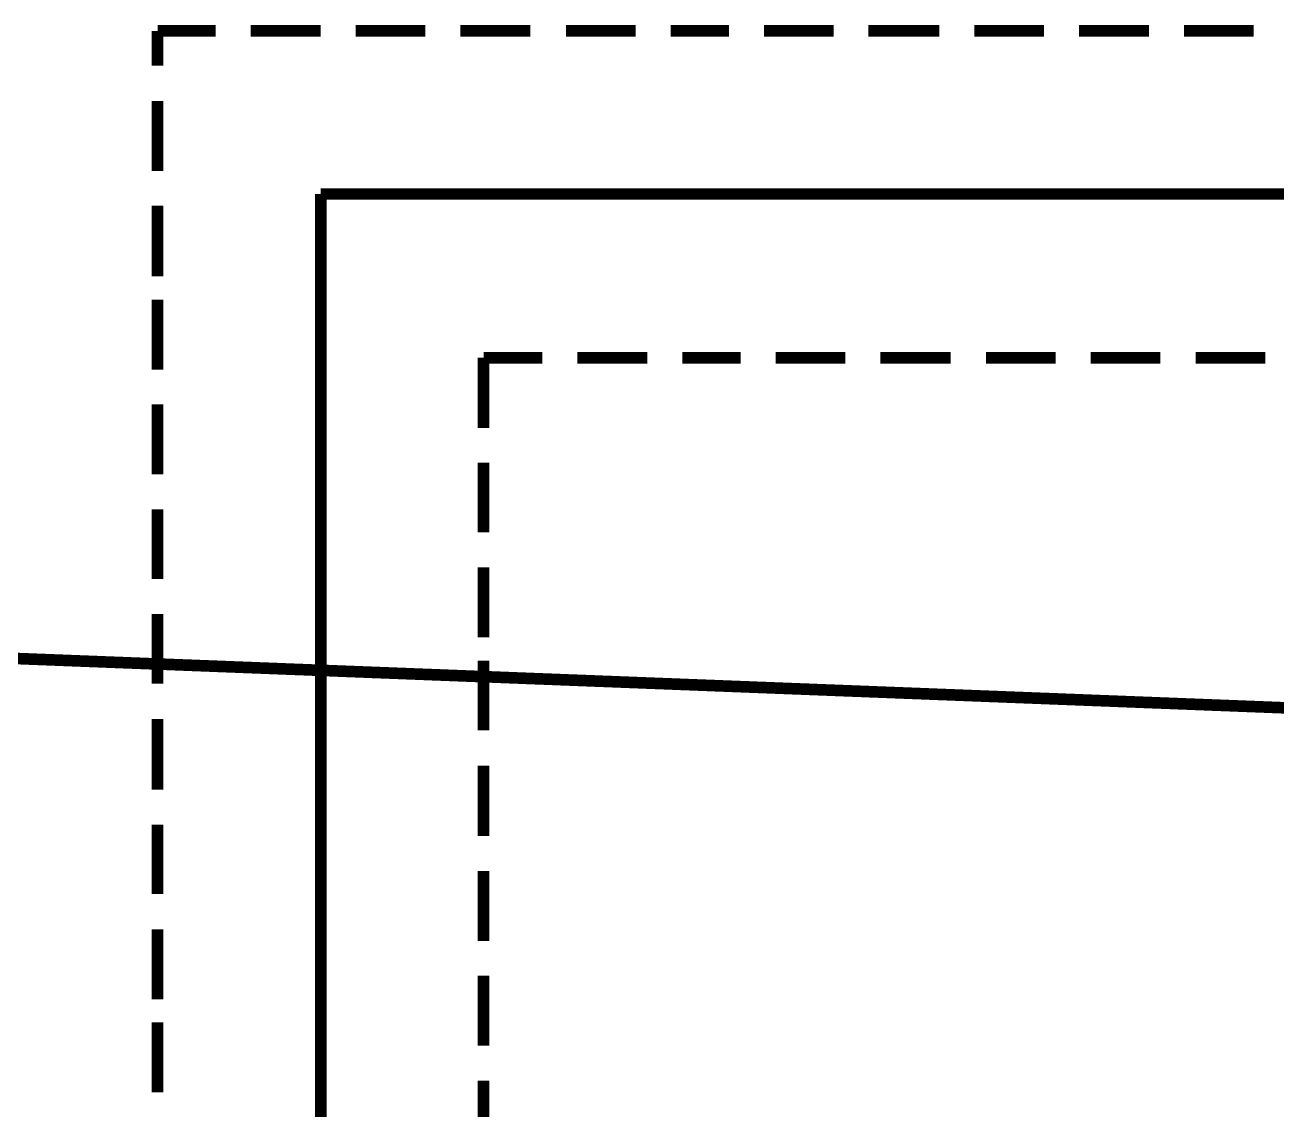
# Model space of a CAD drawing. Header units: metres. Extents: x -593 to 248, y 430 to 1024.
# Drawn here: x -240.682 to -236.131, y 814.308 to 818.252 of the extents above; entities that cross this region are included whole.
import ezdxf

# ---------------------------------------------------------------- set-up
doc = ezdxf.new("R2010")
doc.units = ezdxf.units.M
doc.header["$MEASUREMENT"] = 0
doc.layers.add('C00-00-00-BLACK', color=7, linetype='Continuous')
doc.layers.add('CFF-00-00', color=1, linetype='Continuous')

msp = doc.modelspace()

# ---------------------------------------------------------------- linework, layer by layer
at = {"layer": 'C00-00-00-BLACK', "const_width": 0.0423}
for points in [[(-240.1998, 818.2309), (-239.9888, 818.2309)], [(-240.1998, 818.1039), (-240.1998, 818.2309)], [(-239.8618, 818.2309), (-239.6068, 818.2309)], [(-239.4798, 818.2309), (-239.2268, 818.2309)], [(-239.0998, 818.2309), (-238.8448, 818.2309)], [(-238.7148, 818.2309), (-238.4618, 818.2309)], [(-238.3348, 818.2309), (-238.1228, 818.2309)], [(-237.9958, 818.2309), (-237.7428, 818.2309)], [(-237.6158, 818.2309), (-237.3578, 818.2309)], [(-237.2308, 818.2309), (-236.9778, 818.2309)], [(-236.8508, 818.2309), (-236.5958, 818.2309)], [(-236.4688, 818.2309), (-236.2158, 818.2309)], [(-240.1998, 817.7219), (-240.1998, 817.9759)], [(-239.6068, 817.6379), (-239.6068, 801.9529)], [(-231.7628, 817.6379), (-239.6068, 817.6379)], [(-240.1998, 817.3389), (-240.1998, 817.5949)], [(-240.1998, 816.9999), (-240.1998, 817.2539)], [(-239.0148, 817.0429), (-238.8008, 817.0429)], [(-239.0148, 816.7879), (-239.0148, 817.0429)], [(-238.6738, 817.0429), (-238.4198, 817.0429)], [(-238.2928, 817.0429), (-238.0798, 817.0429)], [(-237.9528, 817.0429), (-237.6998, 817.0429)], [(-237.5728, 817.0429), (-237.3168, 817.0429)], [(-237.1888, 817.0429), (-236.9348, 817.0429)], [(-236.8078, 817.0429), (-236.5548, 817.0429)], [(-236.4268, 817.0429), (-236.1728, 817.0429)], [(-240.1998, 816.6189), (-240.1998, 816.8729)], [(-239.0148, 816.4079), (-239.0148, 816.6609)], [(-240.1998, 816.2379), (-240.1998, 816.4919)], [(-239.0148, 816.0259), (-239.0148, 816.2809)], [(-240.1998, 815.8579), (-240.1998, 816.1109)], [(-239.0148, 815.6879), (-239.0148, 815.9419)], [(-240.1998, 815.4729), (-240.1998, 815.7299)], [(-239.0148, 815.3039), (-239.0148, 815.5599)], [(-240.1998, 815.0929), (-240.1998, 815.3459)], [(-239.0148, 814.9229), (-239.0148, 815.1769)], [(-240.1998, 814.7109), (-240.1998, 814.9649)], [(-239.0148, 814.5419), (-239.0148, 814.7969)], [(-240.1998, 814.3719), (-240.1998, 814.6269)], [(-239.0148, 814.1609), (-239.0148, 814.4149)]]:
    msp.add_lwpolyline(points, dxfattribs=at)
at = {"layer": 'CFF-00-00', "const_width": 0.0423}
msp.add_lwpolyline([(-247.0288, 816.1949), (-232.9058, 815.6459)], dxfattribs=at)

doc.saveas('drawing.dxf')
